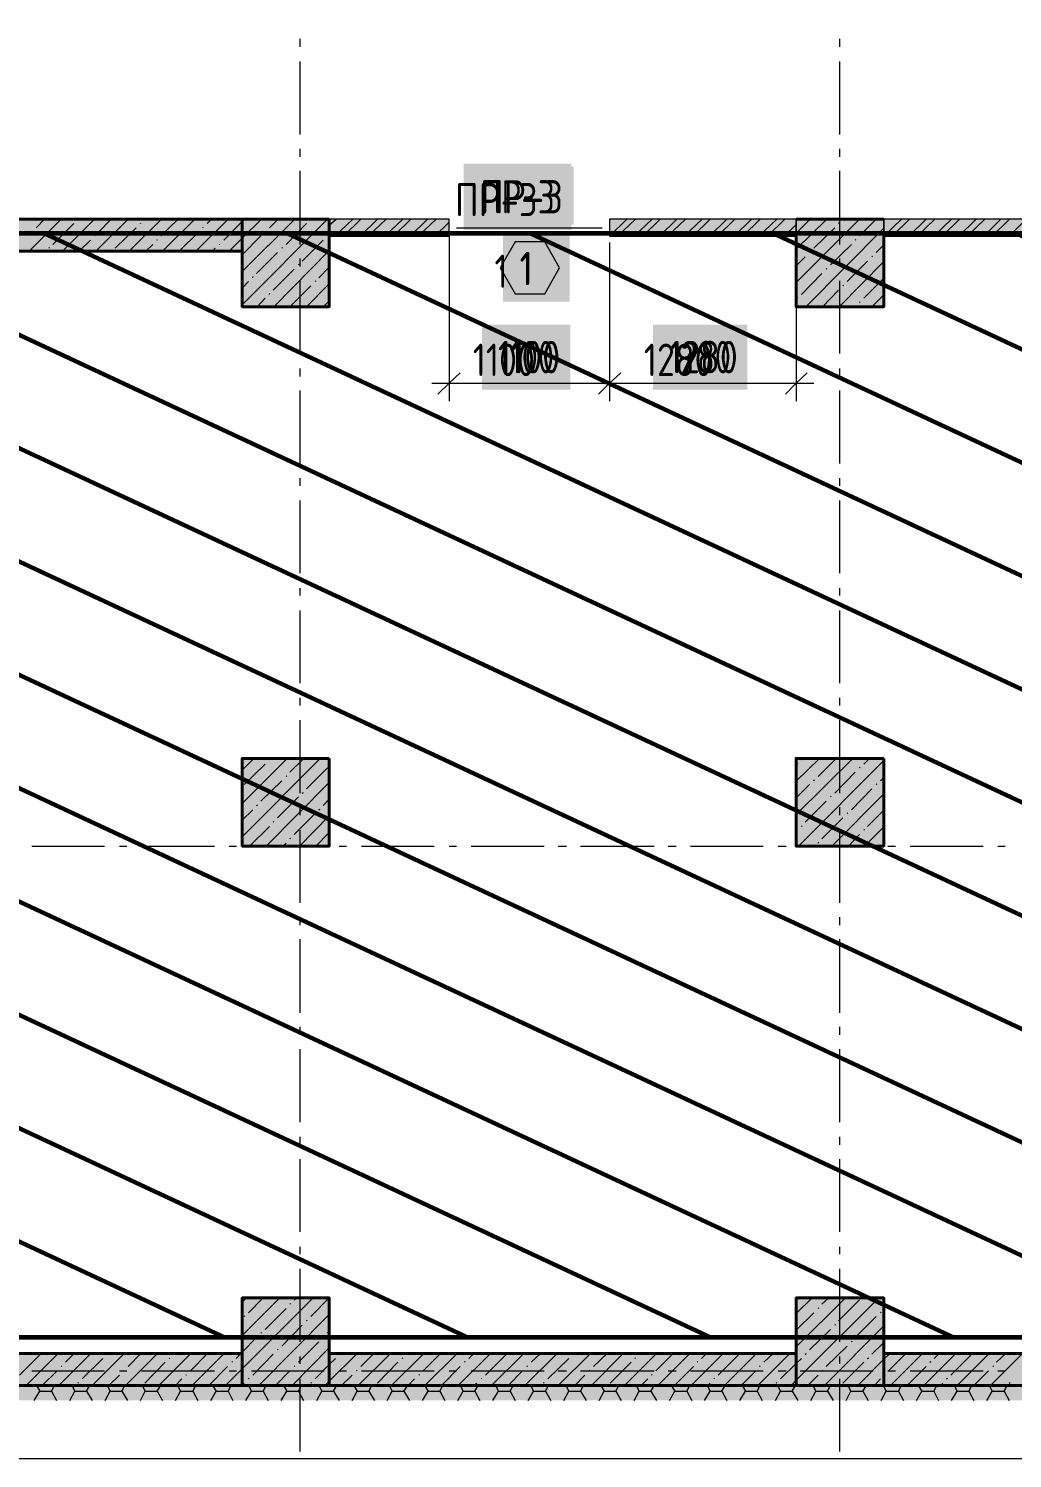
# Model space of a CAD drawing. Header units: millimetres. Extents: x -164500 to 426394, y -23753 to 102118.
# Drawn here: x -128453 to -121702, y -38 to 9776 of the extents above; entities that cross this region are included whole.
import ezdxf

# ---------------------------------------------------------------- set-up
doc = ezdxf.new("R2010")
doc.units = ezdxf.units.MM
doc.layers.add('0) шлифовка', color=5, linetype='Continuous', lineweight=60)
doc.layers.add('PDF _Геометрия', color=7, linetype='Continuous', true_color=0x1f1f1f)
doc.layers.add('PDF _Сплошная заливка', color=7, linetype='Continuous', true_color=0xffffff)
doc.layers.add('PDF _Текст', color=7, linetype='Continuous')
doc.styles.get("Standard").update_dxf_attribs({"font": 'ГОСТ тип А.ttf'})
doc.styles.add('СПДС', font='ГОСТ тип А.ttf', dxfattribs={"width": 0.9})
doc.linetypes.add('зигзаг', pattern='A,0.00254,-5.08,[131,ltypeshp.shx,S=5.08,R=0,X=-5.08,Y=0],-10.16,[131,ltypeshp.shx,S=5.08,R=180,X=5.08,Y=0],-5.08', length=20.32254)

msp = doc.modelspace()

# ---------------------------------------------------------------- hatches: boundary and pattern name
at = {"layer": '0) шлифовка', "true_color": 0x2776bb}
h = msp.add_hatch(dxfattribs=at)
h.set_pattern_fill('ANSI31', color=152, scale=222, angle=110)
h.set_pattern_definition([(155, (205553.1, 26879), (-297.8825, -638.811), [])])
h.paths.add_polyline_path([(-117984.507, 792.385), (-152464.106, 792.385), (-152464.106, 8371.204), (-117984.507, 8371.204)])
at = {"layer": 'PDF _Сплошная заливка', "linetype": 'зигзаг', "transparency": 33554559}
h = msp.add_hatch(color=256, dxfattribs=at)
h.paths.add_polyline_path([(-125567.562, 8350.022), (-125567.562, 8468.64), (-126389.413, 8468.64), (-126389.413, 8350.022)])
h.paths.add_polyline_path([(-122585.176, 8468.64), (-122585.176, 8350.022), (-118200.561, 8350.022), (-118200.561, 8468.64)])
h.paths.add_polyline_path([(-123186.737, 8350.022), (-123186.737, 8468.64), (-124466.113, 8468.64), (-124466.113, 8350.022)])

# ---------------------------------------------------------------- linework, layer by layer
at = {"layer": '0) шлифовка'}
msp.add_lwpolyline([(-117984.507, 792.385), (-152464.106, 792.385), (-152464.106, 8371.204), (-117984.507, 8371.204)], close=True, dxfattribs=at)
at = {"layer": 'PDF _Геометрия', "color": 7, "lineweight": 9}
for points in [[(-117700.672, 24299.855), (-117700.672, 24702.307), (-122085.288, 24702.307), (-122085.288, 28184.582), (-156827.54, 28184.582), (-156827.54, -37.938), (-117700.672, -37.938), (-117700.672, 360.278)], [(-126588.521, 9650.579), (-126588.521, 9705.652)], [(-122885.957, 9650.579), (-122885.957, 9705.652)], [(-126588.521, 9049.019), (-126588.521, 9548.907)], [(-122885.957, 9049.019), (-122885.957, 9548.907)], [(-126588.521, 8896.51), (-126588.521, 8951.583)], [(-122885.957, 8896.51), (-122885.957, 8951.583)], [(-126588.521, 8294.95), (-126588.521, 8799.074)], [(-122885.957, 8294.95), (-122885.957, 8799.074)], [(-123186.737, 8468.64), (-123186.737, 8350.022)], [(-122585.176, 8350.022), (-122585.176, 8468.64)], [(-128431.33, 8371.204), (-127931.442, 8371.204)], [(-127829.769, 8371.204), (-127778.933, 8371.204)], [(-127677.261, 8371.204), (-127177.372, 8371.204)], [(-127075.7, 8371.204), (-127024.864, 8371.204)], [(-126923.192, 8371.204), (-126423.303, 8371.204)], [(-126321.631, 8371.204), (-126270.795, 8371.204)], [(-126169.123, 8371.204), (-125669.234, 8371.204)], [(-125567.562, 8371.204), (-125516.726, 8371.204)], [(-125567.562, 8350.022), (-125567.562, 7341.772), (-125567.562, 7218.918)], [(-125516.726, 8409.331), (-124516.949, 8409.331)], [(-125415.054, 8371.204), (-124915.165, 8371.204)], [(-124817.729, 8371.204), (-124762.657, 8371.204)], [(-124665.221, 8371.204), (-124161.096, 8371.204)], [(-124063.66, 8371.204), (-124008.588, 8371.204)], [(-123911.152, 8371.204), (-123411.263, 8371.204)], [(-123309.591, 8371.204), (-123254.518, 8371.204)], [(-123157.083, 8371.204), (-122657.194, 8371.204)], [(-122555.522, 8371.204), (-122504.686, 8371.204)], [(-122403.013, 8371.204), (-121903.125, 8371.204)], [(-121801.453, 8371.204), (-121750.617, 8371.204)], [(-124466.113, 8307.659), (-124466.113, 7341.772), (-124466.113, 7218.918)], [(-126588.521, 8142.441), (-126588.521, 8197.514)], [(-122885.957, 8142.441), (-122885.957, 8197.514)], [(-126588.521, 7545.117), (-126588.521, 8045.005)], [(-122885.957, 7545.117), (-122885.957, 8045.005)], [(-123186.737, 7867.079), (-123186.737, 7341.772), (-123186.737, 7218.918)], [(-126588.521, 7388.372), (-126588.521, 7443.445)], [(-122885.957, 7388.372), (-122885.957, 7443.445)], [(-126588.521, 6791.048), (-126588.521, 7290.936)], [(-125686.18, 7341.772), (-124466.113, 7341.772), (-123063.883, 7341.772)], [(-122885.957, 6791.048), (-122885.957, 7290.936)], [(-126588.521, 6638.539), (-126588.521, 6689.375)], [(-122885.957, 6638.539), (-122885.957, 6689.375)], [(-126588.521, 6036.979), (-126588.521, 6536.867)], [(-122885.957, 6036.979), (-122885.957, 6536.867)], [(-126588.521, 5884.47), (-126588.521, 5935.306)], [(-122885.957, 5884.47), (-122885.957, 5935.306)], [(-126588.521, 5282.909), (-126588.521, 5782.798)], [(-122885.957, 5282.909), (-122885.957, 5782.798)], [(-126588.521, 5130.401), (-126588.521, 5181.237)], [(-122885.957, 5130.401), (-122885.957, 5181.237)], [(-126588.521, 4528.84), (-126588.521, 5028.729)], [(-122885.957, 4528.84), (-122885.957, 5028.729)], [(-126588.521, 4376.332), (-126588.521, 4431.404)], [(-122885.957, 4376.332), (-122885.957, 4431.404)], [(-126588.521, 3774.771), (-126588.521, 4274.66)], [(-122885.957, 3774.771), (-122885.957, 4274.66)], [(-128431.33, 4164.515), (-127931.442, 4164.515)], [(-127829.769, 4164.515), (-127778.933, 4164.515)], [(-127677.261, 4164.515), (-127177.372, 4164.515)], [(-127075.7, 4164.515), (-127024.864, 4164.515)], [(-126923.192, 4164.515), (-126423.303, 4164.515)], [(-126321.631, 4164.515), (-126270.795, 4164.515)], [(-126169.123, 4164.515), (-125669.234, 4164.515)], [(-125567.562, 4164.515), (-125516.726, 4164.515)], [(-125415.054, 4164.515), (-124915.165, 4164.515)], [(-124817.729, 4164.515), (-124762.657, 4164.515)], [(-124665.221, 4164.515), (-124161.096, 4164.515)], [(-124063.66, 4164.515), (-124008.588, 4164.515)], [(-123911.152, 4164.515), (-123411.263, 4164.515)], [(-123309.591, 4164.515), (-123254.518, 4164.515)], [(-123157.083, 4164.515), (-122657.194, 4164.515)], [(-122555.522, 4164.515), (-122504.686, 4164.515)], [(-122403.013, 4164.515), (-121903.125, 4164.515)], [(-121801.453, 4164.515), (-121750.617, 4164.515)], [(-126588.521, 3622.263), (-126588.521, 3677.335)], [(-122885.957, 3622.263), (-122885.957, 3677.335)], [(-126588.521, 3020.702), (-126588.521, 3524.827)], [(-122885.957, 3020.702), (-122885.957, 3524.827)], [(-126588.521, 2868.194), (-126588.521, 2923.266)], [(-122885.957, 2868.194), (-122885.957, 2923.266)], [(-126588.521, 2270.869), (-126588.521, 2770.758)], [(-122885.957, 2270.869), (-122885.957, 2770.758)], [(-126588.521, 2114.125), (-126588.521, 2169.197)], [(-122885.957, 2114.125), (-122885.957, 2169.197)], [(-126588.521, 1516.8), (-126588.521, 2016.689)], [(-122885.957, 1516.8), (-122885.957, 2016.689)], [(-126588.521, 1364.292), (-126588.521, 1415.128)], [(-122885.957, 1364.292), (-122885.957, 1415.128)], [(-126588.521, 762.731), (-126588.521, 1262.62)], [(-122885.957, 762.731), (-122885.957, 1262.62)], [(-126588.521, 610.223), (-126588.521, 661.059)], [(-122885.957, 610.223), (-122885.957, 661.059)], [(-128431.33, 563.623), (-127931.442, 563.623)], [(-127829.769, 563.623), (-127778.933, 563.623)], [(-127677.261, 563.623), (-127177.372, 563.623)], [(-127075.7, 563.623), (-127024.864, 563.623)], [(-126923.192, 563.623), (-126423.303, 563.623)], [(-126588.521, 8.662), (-126588.521, 508.55)], [(-126321.631, 563.623), (-126270.795, 563.623)], [(-126169.123, 563.623), (-125669.234, 563.623)], [(-125567.562, 563.623), (-125516.726, 563.623)], [(-125415.054, 563.623), (-124915.165, 563.623)], [(-124817.729, 563.623), (-124762.657, 563.623)], [(-124665.221, 563.623), (-124161.096, 563.623)], [(-124063.66, 563.623), (-124008.588, 563.623)], [(-123911.152, 563.623), (-123411.263, 563.623)], [(-123309.591, 563.623), (-123254.518, 563.623)], [(-123157.083, 563.623), (-122657.194, 563.623)], [(-122885.957, 8.662), (-122885.957, 508.55)], [(-122555.522, 563.623), (-122504.686, 563.623)], [(-122403.013, 563.623), (-121903.125, 563.623)], [(-121801.453, 563.623), (-121750.617, 563.623)]]:
    msp.add_lwpolyline(points, dxfattribs=at)
at = {"layer": 'PDF _Геометрия', "color": 7, "lineweight": 40}
for points in [[(-126986.737, 8468.64), (-130041.141, 8468.64), (-130041.141, 8248.35), (-126986.737, 8248.35)], [(-126389.413, 8468.64), (-126986.737, 8468.64), (-126986.737, 7867.079), (-126389.413, 7867.079)], [(-126389.413, 4766.076), (-126986.737, 4766.076), (-126986.737, 4164.515), (-126389.413, 4164.515)], [(-122585.176, 4766.076), (-123186.737, 4766.076), (-123186.737, 4164.515), (-122585.176, 4164.515)], [(-126389.413, 461.951), (-126389.413, 1063.511), (-126986.737, 1063.511), (-126986.737, 461.951)], [(-122585.176, 461.951), (-122585.176, 1063.511), (-123186.737, 1063.511), (-123186.737, 461.951)], [(-130041.141, 461.951), (-126986.737, 461.951), (-126986.737, 682.241), (-130041.141, 682.241)], [(-126389.413, 461.951), (-123186.737, 461.951), (-123186.737, 682.241), (-126389.413, 682.241)], [(-122585.176, 461.951), (-118200.561, 461.951), (-118200.561, 682.241), (-122585.176, 682.241)]]:
    msp.add_lwpolyline(points, close=True, dxfattribs=at)
at = {"layer": 'PDF _Геометрия', "lineweight": 9}
for points in [[(-128448.275, 8248.35), (-128227.986, 8468.64)], [(-128401.676, 8409.331), (-128342.367, 8468.64)], [(-128219.513, 8248.35), (-127999.223, 8468.64)], [(-128113.604, 8468.64), (-128113.604, 8468.64)], [(-127990.75, 8248.35), (-127770.461, 8468.64)], [(-127973.805, 8379.676), (-127884.842, 8468.64)], [(-127761.988, 8248.35), (-127541.698, 8468.64)], [(-127685.734, 8438.985), (-127681.497, 8443.222)], [(-127656.079, 8468.64), (-127656.079, 8468.64)], [(-127545.934, 8354.258), (-127427.317, 8468.64)], [(-127533.225, 8248.35), (-127312.935, 8468.64)], [(-127304.463, 8248.35), (-127084.173, 8468.64)], [(-127228.209, 8438.985), (-127198.554, 8468.64)], [(-127113.827, 8324.604), (-126986.737, 8451.694), (-126974.028, 8468.64)], [(-127075.7, 8248.35), (-126986.737, 8337.313), (-126855.41, 8468.64)], [(-126986.737, 8108.55), (-126626.648, 8468.64)], [(-126986.737, 7879.788), (-126402.122, 8468.64)], [(-126800.338, 8409.331), (-126741.029, 8468.64)], [(-126516.503, 8468.64), (-126516.503, 8468.64)], [(-123186.737, 8261.059), (-122974.92, 8468.64)], [(-123186.737, 8032.296), (-122750.394, 8468.64)], [(-123178.264, 8379.676), (-123089.301, 8468.64)], [(-122894.429, 8438.985), (-122890.193, 8443.222)], [(-122864.775, 8468.64), (-122860.539, 8468.64)], [(-122750.394, 8354.258), (-122636.012, 8468.64)], [(-128427.094, 8379.676), (-128422.857, 8388.149)], [(-128287.294, 8294.95), (-128143.259, 8438.985)], [(-127999.223, 8354.258), (-127994.987, 8358.495)], [(-127859.424, 8269.531), (-127715.388, 8409.331)], [(-127418.844, 8248.35), (-127287.517, 8379.676)], [(-127257.863, 8409.331), (-127253.627, 8413.567)], [(-126986.737, 8222.932), (-126859.647, 8354.258)], [(-126829.992, 8379.676), (-126825.756, 8388.149)], [(-126685.957, 8294.95), (-126546.157, 8438.985)], [(-126402.122, 8354.258), (-126397.885, 8358.495)], [(-123118.955, 7867.079), (-122585.176, 8405.094)], [(-123063.883, 8269.531), (-122919.847, 8409.331)], [(-128312.712, 8269.531), (-128308.476, 8273.768)], [(-128105.132, 8248.35), (-128028.877, 8324.604)], [(-127647.607, 8248.35), (-127601.007, 8294.95)], [(-127571.352, 8324.604), (-127567.116, 8328.84)], [(-127190.081, 8248.35), (-127173.136, 8269.531)], [(-127143.482, 8294.95), (-127139.245, 8299.186)], [(-126770.683, 7867.079), (-126389.413, 8252.586)], [(-126715.611, 8269.531), (-126711.375, 8273.768)], [(-126575.812, 8180.568), (-126431.776, 8324.604)], [(-123093.537, 8239.877), (-123089.301, 8244.113)], [(-122949.502, 8155.15), (-122805.466, 8294.95)], [(-122780.048, 8324.604), (-122775.812, 8328.84)], [(-122636.012, 8239.877), (-122585.176, 8290.713)], [(-126889.301, 8095.841), (-126745.265, 8239.877)], [(-126601.23, 8155.15), (-126596.993, 8159.387)], [(-123186.737, 8146.678), (-123123.192, 8210.223)], [(-122890.193, 7867.079), (-122585.176, 8176.332)], [(-122835.12, 8040.769), (-122695.321, 8180.568)], [(-122665.667, 8210.223), (-122661.43, 8214.459)], [(-126914.719, 8066.187), (-126910.483, 8074.66)], [(-126774.92, 7981.46), (-126630.884, 8125.496)], [(-126461.43, 8066.187), (-126389.413, 8138.205)], [(-123148.61, 7951.806), (-123008.811, 8095.841)], [(-122979.156, 8125.496), (-122974.92, 8129.732)], [(-122720.739, 7926.388), (-122585.176, 8061.951)], [(-126986.737, 7994.169), (-126944.374, 8040.769)], [(-126800.338, 7951.806), (-126796.102, 7960.278)], [(-126660.539, 7867.079), (-126516.503, 8011.115)], [(-126546.157, 7867.079), (-126389.413, 8023.824)], [(-126486.848, 8040.769), (-126482.612, 8045.005)], [(-123004.574, 7867.079), (-122894.429, 7981.46)], [(-122864.775, 8011.115), (-122860.539, 8015.351)], [(-126885.065, 7867.079), (-126829.992, 7926.388)], [(-126431.776, 7867.079), (-126402.122, 7896.733)], [(-123178.264, 7926.388), (-123174.028, 7930.624)], [(-122750.394, 7896.733), (-122746.157, 7900.97)], [(-122665.667, 7867.079), (-122585.176, 7947.569)], [(-126986.737, 4685.585), (-126906.246, 4766.076)], [(-126986.737, 4456.822), (-126677.484, 4766.076)], [(-126986.737, 4228.06), (-126452.958, 4766.076)], [(-126974.028, 4588.149), (-126829.992, 4727.948)], [(-126800.338, 4757.603), (-126796.102, 4761.839)], [(-126660.539, 4672.876), (-126563.103, 4766.076)], [(-123186.737, 4609.331), (-123025.756, 4766.076)], [(-123186.737, 4380.568), (-122796.993, 4766.076)], [(-123178.264, 4727.948), (-123174.028, 4736.421)], [(-123169.792, 4164.515), (-122585.176, 4753.366)], [(-123148.61, 4757.603), (-123140.137, 4766.076)], [(-123034.229, 4643.222), (-122911.375, 4766.076)], [(-122720.739, 4727.948), (-122682.612, 4766.076)], [(-126859.647, 4473.768), (-126715.611, 4613.567)], [(-126685.957, 4643.222), (-126681.72, 4647.458)], [(-126546.157, 4558.495), (-126402.122, 4702.53)], [(-123063.883, 4613.567), (-123059.647, 4622.04)], [(-122919.847, 4528.84), (-122780.048, 4672.876)], [(-122750.394, 4702.53), (-122746.157, 4706.767)], [(-122606.358, 4613.567), (-122585.176, 4638.985)], [(-126821.52, 4164.515), (-126389.413, 4600.858)], [(-126575.812, 4528.84), (-126567.339, 4533.077)], [(-123186.737, 4494.95), (-123093.537, 4588.149)], [(-122941.029, 4164.515), (-122585.176, 4524.604)], [(-122805.466, 4414.459), (-122665.667, 4558.495)], [(-122636.012, 4588.149), (-122631.776, 4592.385)], [(-126889.301, 4444.113), (-126880.828, 4448.35)], [(-126745.265, 4359.387), (-126601.23, 4503.422)], [(-126461.43, 4414.459), (-126452.958, 4418.695)], [(-126431.776, 4444.113), (-126389.413, 4486.477)], [(-123123.192, 4329.732), (-122979.156, 4473.768)], [(-122949.502, 4503.422), (-122945.265, 4507.659)], [(-126986.737, 4342.441), (-126914.719, 4414.459)], [(-126774.92, 4329.732), (-126770.683, 4333.968)], [(-126630.884, 4245.005), (-126486.848, 4389.041)], [(-126592.757, 4164.515), (-126389.413, 4372.096)], [(-123008.811, 4215.351), (-122864.775, 4359.387)], [(-122835.12, 4389.041), (-122830.884, 4393.277)], [(-122695.321, 4300.078), (-122585.176, 4410.223)], [(-126935.901, 4164.515), (-126800.338, 4300.078)], [(-126482.612, 4164.515), (-126389.413, 4257.714)], [(-123186.737, 4266.187), (-123178.264, 4274.66)], [(-123148.61, 4300.078), (-123144.374, 4304.314)], [(-122826.648, 4164.515), (-122750.394, 4245.005)], [(-122720.739, 4274.66), (-122716.503, 4278.896)], [(-122716.503, 4164.515), (-122585.176, 4295.841)], [(-126707.138, 4164.515), (-126685.957, 4185.696)], [(-126660.539, 4215.351), (-126656.302, 4219.587)], [(-123034.229, 4185.696), (-123029.992, 4194.169)], [(-127101.118, 461.951), (-126986.737, 576.332), (-126499.557, 1063.511)], [(-126986.737, 1033.857), (-126957.083, 1063.511)], [(-126986.737, 805.094), (-126728.32, 1063.511)], [(-126944.374, 961.839), (-126842.701, 1063.511)], [(-126829.992, 847.458), (-126685.957, 991.494)], [(-126660.539, 1021.148), (-126656.302, 1025.384)], [(-126630.884, 1050.802), (-126613.939, 1063.511)], [(-126516.503, 936.421), (-126389.413, 1063.511)], [(-123220.628, 461.951), (-123186.737, 500.078), (-122619.067, 1063.511)], [(-123186.737, 957.603), (-123076.592, 1063.511)], [(-123186.737, 728.84), (-122847.83, 1063.511)], [(-123034.229, 991.494), (-123029.992, 995.73)], [(-123008.811, 1021.148), (-122962.211, 1063.511)], [(-122894.429, 906.767), (-122750.394, 1050.802)], [(-126974.028, 936.421), (-126969.792, 940.657)], [(-126872.356, 461.951), (-126389.413, 949.13)], [(-126546.157, 906.767), (-126541.921, 911.003)], [(-123186.737, 843.222), (-123063.883, 961.839)], [(-122780.048, 792.385), (-122636.012, 936.421)], [(-122606.358, 961.839), (-122602.122, 966.076)], [(-126986.737, 690.713), (-126889.301, 792.385)], [(-126859.647, 822.04), (-126855.41, 826.276)], [(-126715.611, 733.077), (-126575.812, 877.112)], [(-126431.776, 792.385), (-126427.54, 796.622)], [(-126402.122, 822.04), (-126389.413, 834.749)], [(-123093.537, 707.659), (-122949.502, 847.458)], [(-122991.865, 461.951), (-122585.176, 872.876)], [(-122919.847, 877.112), (-122915.611, 881.349)], [(-126745.265, 707.659), (-126741.029, 711.895)], [(-126643.593, 461.951), (-126389.413, 720.368)], [(-126601.23, 622.932), (-126461.43, 762.731)], [(-122979.156, 593.277), (-122835.12, 733.077)], [(-122805.466, 762.731), (-122801.23, 766.967)], [(-122665.667, 678.004), (-122585.176, 758.495)], [(-128516.057, 533.968), (-128372.021, 678.004)], [(-128469.457, 461.951), (-128249.167, 682.241)], [(-128244.931, 461.951), (-128024.641, 682.241)], [(-128227.986, 593.277), (-128223.749, 597.514)], [(-128198.331, 622.932), (-128139.022, 682.241)], [(-128083.95, 508.55), (-127944.151, 648.35)], [(-128016.168, 461.951), (-127795.879, 682.241)], [(-127914.496, 678.004), (-127910.26, 682.241)], [(-127787.406, 461.951), (-127567.116, 682.241)], [(-127770.461, 593.277), (-127681.497, 682.241)], [(-127656.079, 478.896), (-127516.28, 622.932)], [(-127558.643, 461.951), (-127338.353, 682.241)], [(-127486.625, 648.35), (-127482.389, 652.586)], [(-127456.971, 678.004), (-127452.735, 682.241)], [(-127342.59, 563.623), (-127223.972, 682.241)], [(-127329.881, 461.951), (-127109.591, 682.241)], [(-127215.5, 461.951), (-127088.409, 593.277)], [(-127058.755, 622.932), (-127054.518, 627.168)], [(-127029.1, 648.35), (-126995.21, 682.241)], [(-126914.719, 533.968), (-126774.92, 678.004)], [(-126630.884, 593.277), (-126626.648, 597.514)], [(-126486.848, 508.55), (-126389.413, 605.986), (-126347.049, 648.35)], [(-126419.067, 461.951), (-126389.413, 491.605), (-126198.777, 682.241)], [(-126317.395, 678.004), (-126313.158, 682.241)], [(-126190.304, 461.951), (-125970.015, 682.241)], [(-126173.359, 593.277), (-126084.396, 682.241)], [(-126058.978, 478.896), (-125919.178, 622.932)], [(-125961.542, 461.951), (-125741.252, 682.241)], [(-125889.524, 648.35), (-125885.288, 652.586)], [(-125859.87, 678.004), (-125855.633, 682.241)], [(-125745.488, 563.623), (-125626.871, 682.241)], [(-125732.779, 461.951), (-125512.489, 682.241)], [(-125618.398, 461.951), (-125491.308, 593.277)], [(-125504.017, 461.951), (-125283.727, 682.241)], [(-125461.653, 622.932), (-125457.417, 627.168)], [(-125431.999, 648.35), (-125398.108, 682.241)], [(-125317.618, 533.968), (-125173.582, 678.004)], [(-125275.254, 461.951), (-125054.964, 682.241)], [(-125046.492, 461.951), (-124826.202, 682.241)], [(-125033.783, 593.277), (-125029.546, 597.514)], [(-125004.128, 622.932), (-124940.583, 682.241)], [(-124889.747, 508.55), (-124745.711, 648.35)], [(-124817.729, 461.951), (-124597.439, 682.241)], [(-124720.293, 678.004), (-124716.057, 682.241)], [(-124588.967, 461.951), (-124372.913, 682.241)], [(-124576.258, 593.277), (-124483.058, 682.241)], [(-124461.876, 478.896), (-124317.841, 622.932)], [(-124364.44, 461.951), (-124144.151, 682.241)], [(-124292.423, 648.35), (-124288.186, 652.586)], [(-124262.768, 678.004), (-124258.532, 682.241)], [(-124148.387, 563.623), (-124029.769, 682.241)], [(-124135.678, 461.951), (-123915.388, 682.241)], [(-124021.297, 461.951), (-123889.97, 593.277)], [(-123906.915, 461.951), (-123686.625, 682.241)], [(-123864.552, 622.932), (-123860.316, 627.168)], [(-123834.898, 648.35), (-123801.007, 682.241)], [(-123720.516, 533.968), (-123576.481, 678.004)], [(-123678.153, 461.951), (-123457.863, 682.241)], [(-123449.39, 461.951), (-123229.1, 682.241)], [(-123436.681, 593.277), (-123432.445, 597.514)], [(-123407.027, 622.932), (-123343.482, 682.241)], [(-123292.646, 508.55), (-123186.737, 614.459), (-123148.61, 648.35)], [(-123123.192, 678.004), (-123114.719, 682.241)], [(-122864.775, 478.896), (-122720.739, 622.932)], [(-122763.103, 461.951), (-122585.176, 644.113), (-122542.813, 682.241)], [(-122695.321, 648.35), (-122686.848, 652.586)], [(-122551.285, 563.623), (-122432.668, 682.241)], [(-122538.576, 461.951), (-122318.287, 682.241)], [(-122424.195, 461.951), (-122292.869, 593.277)], [(-122309.814, 461.951), (-122089.524, 682.241)], [(-122267.45, 622.932), (-122258.978, 627.168)], [(-122237.796, 648.35), (-122203.905, 682.241)], [(-122123.415, 533.968), (-121979.379, 678.004)], [(-122081.051, 461.951), (-121860.762, 682.241)], [(-121852.289, 461.951), (-121631.999, 682.241)], [(-121835.343, 593.277), (-121831.107, 597.514)], [(-121809.925, 622.932), (-121746.38, 682.241)], [(-128359.312, 461.951), (-128257.64, 563.623)], [(-127901.787, 461.951), (-127829.769, 533.968)], [(-127800.115, 563.623), (-127795.879, 567.859)], [(-127444.262, 461.951), (-127401.899, 508.55)], [(-127372.244, 533.968), (-127368.008, 538.205)], [(-126944.374, 508.55), (-126940.137, 512.787)], [(-126757.974, 461.951), (-126660.539, 563.623)], [(-126304.686, 461.951), (-126232.668, 533.968)], [(-126203.013, 563.623), (-126198.777, 567.859)], [(-125847.161, 461.951), (-125804.797, 508.55)], [(-125775.143, 533.968), (-125770.906, 538.205)], [(-125347.272, 508.55), (-125343.036, 512.787)], [(-125160.873, 461.951), (-125063.437, 563.623)], [(-124703.348, 461.951), (-124635.566, 533.968)], [(-124605.912, 563.623), (-124601.676, 567.859)], [(-124250.059, 461.951), (-124203.459, 508.55)], [(-124178.041, 533.968), (-124173.805, 538.205)], [(-123750.171, 508.55), (-123745.934, 512.787)], [(-123563.772, 461.951), (-123462.099, 563.623)], [(-123106.246, 461.951), (-123034.229, 533.968)], [(-123008.811, 563.623), (-123004.574, 567.859)], [(-122648.721, 461.951), (-122606.358, 508.55)], [(-122580.94, 533.968), (-122572.467, 538.205)], [(-122153.069, 508.55), (-122144.597, 512.787)], [(-121966.67, 461.951), (-121864.998, 563.623)], [(-128113.604, 478.896), (-128109.368, 483.132)], [(-126986.737, 461.951), (-126974.028, 478.896)], [(-126516.503, 478.896), (-126512.267, 483.132)], [(-125389.636, 461.951), (-125376.926, 478.896)], [(-124919.401, 478.896), (-124915.165, 483.132)], [(-123792.534, 461.951), (-123775.589, 478.896)], [(-123322.3, 478.896), (-123318.064, 483.132)], [(-122195.433, 461.951), (-122178.487, 478.896)], [(-121725.199, 478.896), (-121716.726, 483.132)]]:
    msp.add_lwpolyline(points, dxfattribs=at)
at = {"layer": 'PDF _Геометрия', "color": 15, "lineweight": 9, "true_color": 0xa54a4a}
for points in [[(-126389.413, 8426.276), (-126342.813, 8468.64)], [(-126351.285, 8350.022), (-126228.432, 8468.64)], [(-126291.977, 8350.022), (-126173.359, 8468.64)], [(-126177.595, 8350.022), (-126058.978, 8468.64)], [(-126122.523, 8350.022), (-125999.669, 8468.64)], [(-126008.142, 8350.022), (-125885.288, 8468.64)], [(-125948.833, 8350.022), (-125830.215, 8468.64)], [(-125834.452, 8350.022), (-125715.834, 8468.64)], [(-125779.379, 8350.022), (-125656.525, 8468.64)], [(-125664.998, 8350.022), (-125567.562, 8447.458)], [(-124466.113, 8350.022), (-124347.495, 8468.64)], [(-124466.113, 8464.403), (-124461.876, 8468.64)], [(-124411.04, 8350.022), (-124288.186, 8468.64)], [(-124296.659, 8350.022), (-124173.805, 8468.64)], [(-124237.35, 8350.022), (-124118.733, 8468.64)], [(-124122.969, 8350.022), (-124004.351, 8468.64)], [(-124067.896, 8350.022), (-123945.042, 8468.64)], [(-123953.515, 8350.022), (-123830.661, 8468.64)], [(-123894.206, 8350.022), (-123775.589, 8468.64)], [(-123779.825, 8350.022), (-123661.207, 8468.64)], [(-123724.753, 8350.022), (-123606.135, 8468.64)], [(-123610.371, 8350.022), (-123491.754, 8468.64)], [(-123551.063, 8350.022), (-123432.445, 8468.64)], [(-123440.918, 8350.022), (-123318.064, 8468.64)], [(-123381.609, 8350.022), (-123262.991, 8468.64)], [(-122585.176, 8350.022), (-122462.322, 8468.64)], [(-122585.176, 8460.167), (-122576.704, 8468.64)], [(-122525.867, 8350.022), (-122407.25, 8468.64)], [(-122411.486, 8350.022), (-122292.869, 8468.64)], [(-122356.414, 8350.022), (-122233.56, 8468.64)], [(-122242.032, 8350.022), (-122119.178, 8468.64)], [(-122182.724, 8350.022), (-122064.106, 8468.64)], [(-122068.342, 8350.022), (-121949.725, 8468.64)], [(-122013.27, 8350.022), (-121890.416, 8468.64)], [(-121898.889, 8350.022), (-121780.271, 8468.64)], [(-121839.58, 8350.022), (-121720.962, 8468.64)], [(-121725.199, 8350.022), (-121606.581, 8468.64)], [(-125605.689, 8350.022), (-125567.562, 8388.149)], [(-123267.228, 8350.022), (-123186.737, 8430.513)], [(-123212.155, 8350.022), (-123186.737, 8375.44)]]:
    msp.add_lwpolyline(points, dxfattribs=at)
at = {"layer": 'PDF _Геометрия', "color": 16, "lineweight": 9, "true_color": 0x800000}
msp.add_lwpolyline([(-126389.413, 8350.022), (-125567.562, 8350.022), (-125567.562, 8468.64), (-126389.413, 8468.64)], dxfattribs=at)
for points in [[(-123186.737, 8468.64), (-124466.113, 8468.64), (-124466.113, 8350.022), (-123186.737, 8350.022)], [(-122585.176, 8350.022), (-118200.561, 8350.022), (-118200.561, 8468.64), (-122585.176, 8468.64)]]:
    msp.add_lwpolyline(points, close=True, dxfattribs=at)
at = {"layer": 'PDF _Геометрия', "color": 7, "lineweight": 40}
for points in [[(-122585.176, 8468.64), (-123186.737, 8468.64)], [(-123186.737, 8350.022), (-123186.737, 7867.079), (-122585.176, 7867.079), (-122585.176, 8350.022)]]:
    msp.add_lwpolyline(points, dxfattribs=at)
at = {"layer": 'PDF _Геометрия', "color": 7, "lineweight": 9}
msp.add_lwpolyline([(-125114.273, 8311.895), (-125215.945, 8133.968), (-125114.273, 7956.042), (-124910.929, 7956.042), (-124809.256, 8133.968), (-124910.929, 8311.895)], close=True, dxfattribs=at)
at = {"layer": 'PDF _Геометрия', "color": 7, "lineweight": 18}
for points in [[(-125491.308, 7413.79), (-125567.562, 7341.772), (-125643.816, 7265.518)], [(-124389.858, 7413.79), (-124466.113, 7341.772), (-124542.367, 7265.518)], [(-123110.483, 7413.79), (-123186.737, 7341.772), (-123258.755, 7265.518)]]:
    msp.add_lwpolyline(points, dxfattribs=at)
at = {"layer": 'PDF _Геометрия', "color": 251, "lineweight": 9, "true_color": 0x4a4a4a}
for points in [[(-128414.385, 360.278), (-128376.258, 423.824)], [(-128397.439, 461.951), (-128376.258, 423.824), (-128295.767, 423.824), (-128261.876, 360.278)], [(-128295.767, 423.824), (-128274.585, 461.951)], [(-128168.677, 360.278), (-128134.786, 423.824)], [(-128155.968, 461.951), (-128134.786, 423.824), (-128054.296, 423.824), (-128016.168, 360.278)], [(-128054.296, 423.824), (-128033.114, 461.951)], [(-127927.205, 360.278), (-127893.314, 423.824)], [(-127914.496, 461.951), (-127893.314, 423.824), (-127812.824, 423.824), (-127774.697, 360.278)], [(-127812.824, 423.824), (-127791.642, 461.951)], [(-127685.734, 360.278), (-127651.843, 423.824)], [(-127673.025, 461.951), (-127651.843, 423.824), (-127571.352, 423.824), (-127533.225, 360.278)], [(-127571.352, 423.824), (-127545.934, 461.951)], [(-127444.262, 360.278), (-127410.371, 423.824)], [(-127431.553, 461.951), (-127410.371, 423.824), (-127325.644, 423.824), (-127291.754, 360.278)], [(-127325.644, 423.824), (-127304.463, 461.951)], [(-127202.79, 360.278), (-127164.663, 423.824)], [(-127190.081, 461.951), (-127164.663, 423.824), (-127084.173, 423.824), (-127050.282, 360.278)], [(-127084.173, 423.824), (-127062.991, 461.951)], [(-126961.319, 360.278), (-126923.192, 423.824)], [(-126944.374, 461.951), (-126923.192, 423.824), (-126842.701, 423.824), (-126808.811, 360.278)], [(-126842.701, 423.824), (-126821.52, 461.951)], [(-126719.847, 360.278), (-126681.72, 423.824)], [(-126702.902, 461.951), (-126681.72, 423.824), (-126601.23, 423.824), (-126567.339, 360.278)], [(-126601.23, 423.824), (-126580.048, 461.951)], [(-126474.139, 360.278), (-126440.249, 423.824)], [(-126461.43, 461.951), (-126440.249, 423.824), (-126359.758, 423.824), (-126321.631, 360.278)], [(-126359.758, 423.824), (-126338.576, 461.951)], [(-126232.668, 360.278), (-126198.777, 423.824)], [(-126219.959, 461.951), (-126198.777, 423.824), (-126118.287, 423.824), (-126080.159, 360.278)], [(-126118.287, 423.824), (-126097.105, 461.951)], [(-125991.196, 360.278), (-125957.306, 423.824)], [(-125978.487, 461.951), (-125957.306, 423.824), (-125876.815, 423.824), (-125838.688, 360.278)], [(-125876.815, 423.824), (-125851.397, 461.951)], [(-125749.725, 360.278), (-125711.598, 423.824)], [(-125737.016, 461.951), (-125711.598, 423.824), (-125631.107, 423.824), (-125597.216, 360.278)], [(-125631.107, 423.824), (-125609.925, 461.951)], [(-125508.253, 360.278), (-125470.126, 423.824)], [(-125491.308, 461.951), (-125470.126, 423.824), (-125389.636, 423.824), (-125355.745, 360.278)], [(-125389.636, 423.824), (-125368.454, 461.951)], [(-125266.782, 360.278), (-125228.654, 423.824)], [(-125249.836, 461.951), (-125228.654, 423.824), (-125148.164, 423.824), (-125114.273, 360.278)], [(-125148.164, 423.824), (-125126.982, 461.951)], [(-125025.31, 360.278), (-124987.183, 423.824)], [(-125008.365, 461.951), (-124987.183, 423.824), (-124906.692, 423.824), (-124868.565, 360.278)], [(-124906.692, 423.824), (-124885.511, 461.951)], [(-124779.602, 360.278), (-124745.711, 423.824)], [(-124766.893, 461.951), (-124745.711, 423.824), (-124665.221, 423.824), (-124627.094, 360.278)], [(-124665.221, 423.824), (-124644.039, 461.951)], [(-124538.131, 360.278), (-124504.24, 423.824)], [(-124525.421, 461.951), (-124504.24, 423.824), (-124423.749, 423.824), (-124385.622, 360.278)], [(-124423.749, 423.824), (-124402.568, 461.951)], [(-124296.659, 360.278), (-124262.768, 423.824)], [(-124283.95, 461.951), (-124262.768, 423.824), (-124182.278, 423.824), (-124144.151, 360.278)], [(-124182.278, 423.824), (-124156.86, 461.951)], [(-124055.187, 360.278), (-124017.06, 423.824)], [(-124042.478, 461.951), (-124017.06, 423.824), (-123936.57, 423.824), (-123902.679, 360.278)], [(-123936.57, 423.824), (-123915.388, 461.951)], [(-123813.716, 360.278), (-123775.589, 423.824)], [(-123796.77, 461.951), (-123775.589, 423.824), (-123695.098, 423.824), (-123661.207, 360.278)], [(-123695.098, 423.824), (-123673.916, 461.951)], [(-123572.244, 360.278), (-123534.117, 423.824)], [(-123555.299, 461.951), (-123534.117, 423.824), (-123453.627, 423.824), (-123419.736, 360.278)], [(-123453.627, 423.824), (-123432.445, 461.951)], [(-123326.536, 360.278), (-123292.646, 423.824)], [(-123313.827, 461.951), (-123292.646, 423.824), (-123212.155, 423.824), (-123174.028, 360.278)], [(-123212.155, 423.824), (-123190.973, 461.951)], [(-123085.065, 360.278), (-123051.174, 423.824)], [(-123072.356, 461.951), (-123051.174, 423.824), (-122970.683, 423.824), (-122932.556, 360.278)], [(-122970.683, 423.824), (-122949.502, 461.951)], [(-122843.593, 360.278), (-122809.702, 423.824)], [(-122830.884, 461.951), (-122809.702, 423.824), (-122729.212, 423.824), (-122691.085, 360.278)], [(-122729.212, 423.824), (-122703.794, 461.951)], [(-122602.122, 360.278), (-122568.231, 423.824)], [(-122589.413, 461.951), (-122568.231, 423.824), (-122483.504, 423.824), (-122449.613, 360.278)], [(-122483.504, 423.824), (-122462.322, 461.951)], [(-122360.65, 360.278), (-122322.523, 423.824)], [(-122347.941, 461.951), (-122322.523, 423.824), (-122242.032, 423.824), (-122208.142, 360.278)], [(-122242.032, 423.824), (-122220.851, 461.951)], [(-122119.178, 360.278), (-122081.051, 423.824)], [(-122102.233, 461.951), (-122081.051, 423.824), (-122000.561, 423.824), (-121966.67, 360.278)], [(-122000.561, 423.824), (-121979.379, 461.951)], [(-121877.707, 360.278), (-121839.58, 423.824)], [(-121860.762, 461.951), (-121839.58, 423.824), (-121759.089, 423.824), (-121725.199, 360.278)], [(-121759.089, 423.824), (-121737.908, 461.951)]]:
    msp.add_lwpolyline(points, dxfattribs=at)
at = {"layer": 'PDF _Сплошная заливка', "linetype": 'зигзаг', "lineweight": 9, "transparency": 33554559}
for points in [[(-125355.745, 8828.729), (-125355.745, 8430.513), (-124995.656, 8828.729), (-124995.656, 8430.513)], [(-125008.365, 8828.729), (-125008.365, 8430.513), (-124864.329, 8828.729), (-124864.329, 8430.513)], [(-124864.329, 8828.729), (-124864.329, 8430.513), (-124711.821, 8828.729), (-124711.821, 8430.513)]]:
    msp.add_solid(points, dxfattribs=at)
at = {"layer": 'PDF _Сплошная заливка', "linetype": 'зигзаг', "lineweight": 5, "transparency": 33554559}
for points in [[(-130041.141, 8468.64), (-130041.141, 8248.35), (-126986.737, 8468.64), (-126986.737, 8248.35)], [(-126986.737, 8468.64), (-126986.737, 7867.079), (-126389.413, 8468.64), (-126389.413, 7867.079)], [(-123186.737, 8468.64), (-123186.737, 7867.079), (-122585.176, 8468.64), (-122585.176, 7867.079)], [(-126986.737, 4766.076), (-126986.737, 4164.515), (-126389.413, 4766.076), (-126389.413, 4164.515)], [(-123186.737, 4766.076), (-123186.737, 4164.515), (-122585.176, 4766.076), (-122585.176, 4164.515)], [(-126986.737, 1063.511), (-126986.737, 461.951), (-126389.413, 1063.511), (-126389.413, 461.951)], [(-123186.737, 1063.511), (-123186.737, 461.951), (-122585.176, 1063.511), (-122585.176, 461.951)], [(-130041.141, 682.241), (-130041.141, 461.951), (-126986.737, 682.241), (-126986.737, 461.951)], [(-126389.413, 682.241), (-126389.413, 461.951), (-123186.737, 682.241), (-123186.737, 461.951)], [(-122585.176, 682.241), (-122585.176, 461.951), (-118200.561, 682.241), (-118200.561, 461.951)], [(-156429.323, 461.951), (-156429.323, 360.278), (-80357.306, 461.951), (-80357.306, 360.278)]]:
    msp.add_solid(points, dxfattribs=at)

# ---------------------------------------------------------------- texts
at = {"linetype": 'зигзаг', "attachment_point": 4, "style": 'СПДС', "bg_fill": 1, "box_fill_scale": 1.5, "bg_fill_color": 7, "bg_fill_true_color": 16777215, "bg_fill_transparency": 0}
for s, insert, char_height in [('ПР-3', (-125353.59, 8620.802), 227.9894), ('1', (-125082.451, 8129.365), 227.989), ('1100', (-125230.732, 7521.242), 222.8704), ('1280', (-124057.226, 7521.242), 222.8704)]:
    msp.add_mtext(s, dxfattribs=dict(at, insert=insert, char_height=char_height))
at = {"layer": 'PDF _Текст', "linetype": 'зигзаг', "attachment_point": 4}
for s, insert, char_height in [('ПР-3', (-125353.59, 8620.802), 227.9894), ('ПР-3', (-125527.032, 8601.65), 227.9894), ('1', (-125255.893, 8110.213), 227.989), ('1', (-125082.451, 8129.365), 227.989), ('1100', (-125404.173, 7502.089), 222.8704), ('1100', (-125230.732, 7521.242), 222.8704), ('1280', (-124230.667, 7502.089), 222.8704), ('1280', (-124057.226, 7521.242), 222.8704)]:
    msp.add_mtext(s, dxfattribs=dict(at, insert=insert, char_height=char_height))

doc.saveas('drawing.dxf')
